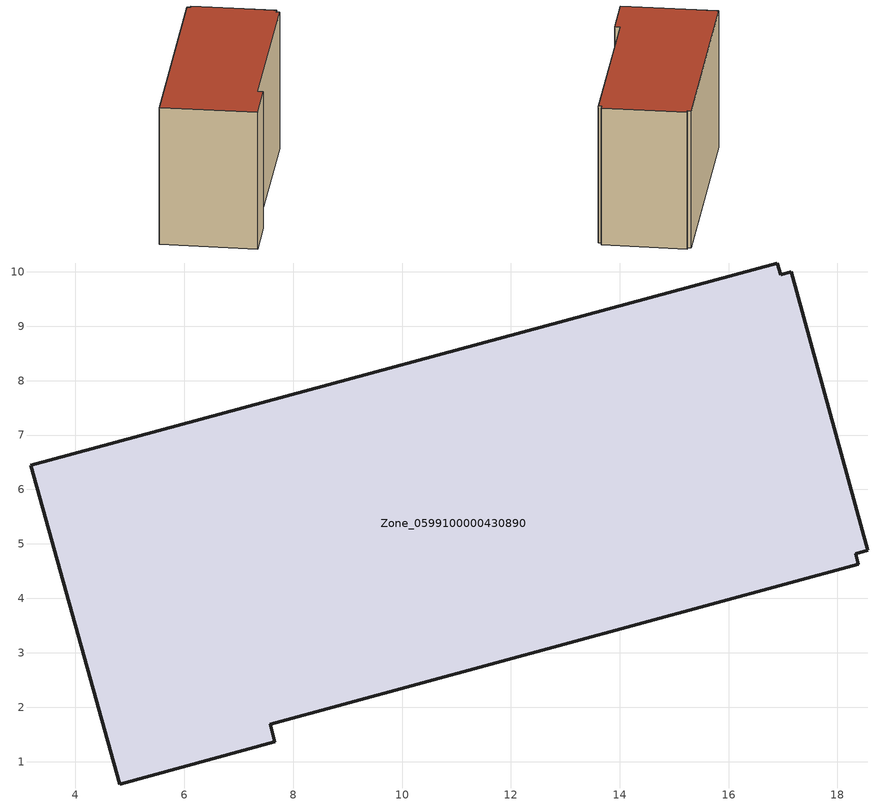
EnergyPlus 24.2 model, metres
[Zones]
Zone_0599100000430890
 floor ground (C_G): 17.16,10 18.56,4.88 18.33,4.82 18.39,4.62 7.58,1.69 7.66,1.36 4.81,0.59 3.18,6.44 16.9,10.16 16.96,9.94 z0
 wall outside (C_F): 7.66,1.36 7.58,1.69 18.39,4.62 18.33,4.82 18.56,4.88 17.16,10 16.96,9.94 16.9,10.16 3.18,6.44 4.81,0.59 7.66,1.36 z0:9.33
 roof outside (C_R): 18.56,4.88 17.16,10 16.96,9.94 16.9,10.16 3.18,6.44 4.81,0.59 7.66,1.36 7.58,1.69 18.39,4.62 18.33,4.82 z9.33
[BUILDING]
Pand.0599100000430890: North Axis=0; Terrain=City; Loads Convergence Tolerance Value=0.04; Temperature Convergence Tolerance Value=0.4; Solar Distribution=FullExterior; Maximum Number of Warmup Days=25; Minimum Number of Warmup Days=1
[Site:Location]
Rotterdam.The.Hague.AP_ZH_NLD Design_Conditions: Latitude=51.96; Longitude=4.45; Time Zone=1; Elevation=-4.5
[SITE:GROUNDTEMPERATURE:BUILDINGSURFACE]
18, 18, 18, 18, 18, 18, 18, 18, 18, 18, 18, 18
[MATERIAL] Thermal Absorptance=0.9; Solar Absorptance=0.7; Visible Absorptance=0.7
Name | Roughness | Thickness | Conductivity | Density | Specific Heat
G.TC.2006-2014 | MediumSmooth | 0.15 | 0.06 | 540 | 1210
F.TC.2006-2014 | Rough | 0.3 | 0.12 | 1920 | 840
R.TC.2006-2014 | MediumRough | 0.2 | 0.08 | 1500 | 1000
[CONSTRUCTION]
C_G: G.TC.2006-2014
C_F: F.TC.2006-2014
C_R: R.TC.2006-2014
[ZONE]
Zone_0599100000430890: Type=1; Multiplier=1; Ceiling Height=Autocalculate; Volume=Autocalculate; Floor Area=autocalculate; Part of Total Floor Area=Yes
[ZONEINFILTRATION:DESIGNFLOWRATE]
Infil_Zone_0599100000430890: Zone or ZoneList or Space or SpaceList=Zone_0599100000430890; Schedule=AlwaysOn; Design Flow Rate Calculation Method=Flow/Area; Flow Rate per Floor Area=0.0015; Constant Term Coefficient=1; Temperature Term Coefficient=0; Velocity Term Coefficient=0; Velocity Squared Term Coefficient=0
[HVACTEMPLATE:ZONE:IDEALLOADSAIRSYSTEM]
Zone_0599100000430890: Maximum Heating Supply Air Temperature=50; Minimum Cooling Supply Air Temperature=13; Maximum Heating Supply Air Humidity Ratio=0.0156; Minimum Cooling Supply Air Humidity Ratio=0.0077; Heating Limit=NoLimit; Cooling Limit=NoLimit; Dehumidification Control Type=ConstantSensibleHeatRatio; Cooling Sensible Heat Ratio=0.7; Dehumidification Setpoint=60; Humidification Control Type=None; Humidification Setpoint=30; Outdoor Air Method=None; Outdoor Air Flow Rate per Person=0.00944; Outdoor Air Flow Rate per Zone Floor Area=0; Outdoor Air Flow Rate per Zone=0; Demand Controlled Ventilation Type=None; Outdoor Air Economizer Type=NoEconomizer; Heat Recovery Type=None; Sensible Heat Recovery Effectiveness=0.7; Latent Heat Recovery Effectiveness=0.65
[ZONECONTROL:THERMOSTAT]
ThermostatControl_Zone_0599100000430890: Zone or ZoneList=Zone_0599100000430890; Control Type Schedule=DualSetpointControlType; Control 1=Thermostat_Zone_0599100000430890; Temperature Difference Between Cutout And Setpoint=0
[THERMOSTATSETPOINT:DUALSETPOINT]
Thermostat_Zone_0599100000430890: Heating Setpoint Temperature Schedule=HeatingSetpoint_Zone_0599100000430890; Cooling Setpoint Temperature Schedule=CoolingSetpoint_Zone_0599100000430890
[SCHEDULE:COMPACT]
HeatingSetpoint_Zone_0599100000430890: Through: 12/31, For: AllDays, Until: 24:00, 21
CoolingSetpoint_Zone_0599100000430890: Through: 12/31, For: AllDays, Until: 24:00, 24
DualSetpointControlType: Through: 12/31, For: AllDays, Until: 24:00, 4
AlwaysOn: Through: 12/31, For: AllDays, Until: 24:00, 1
